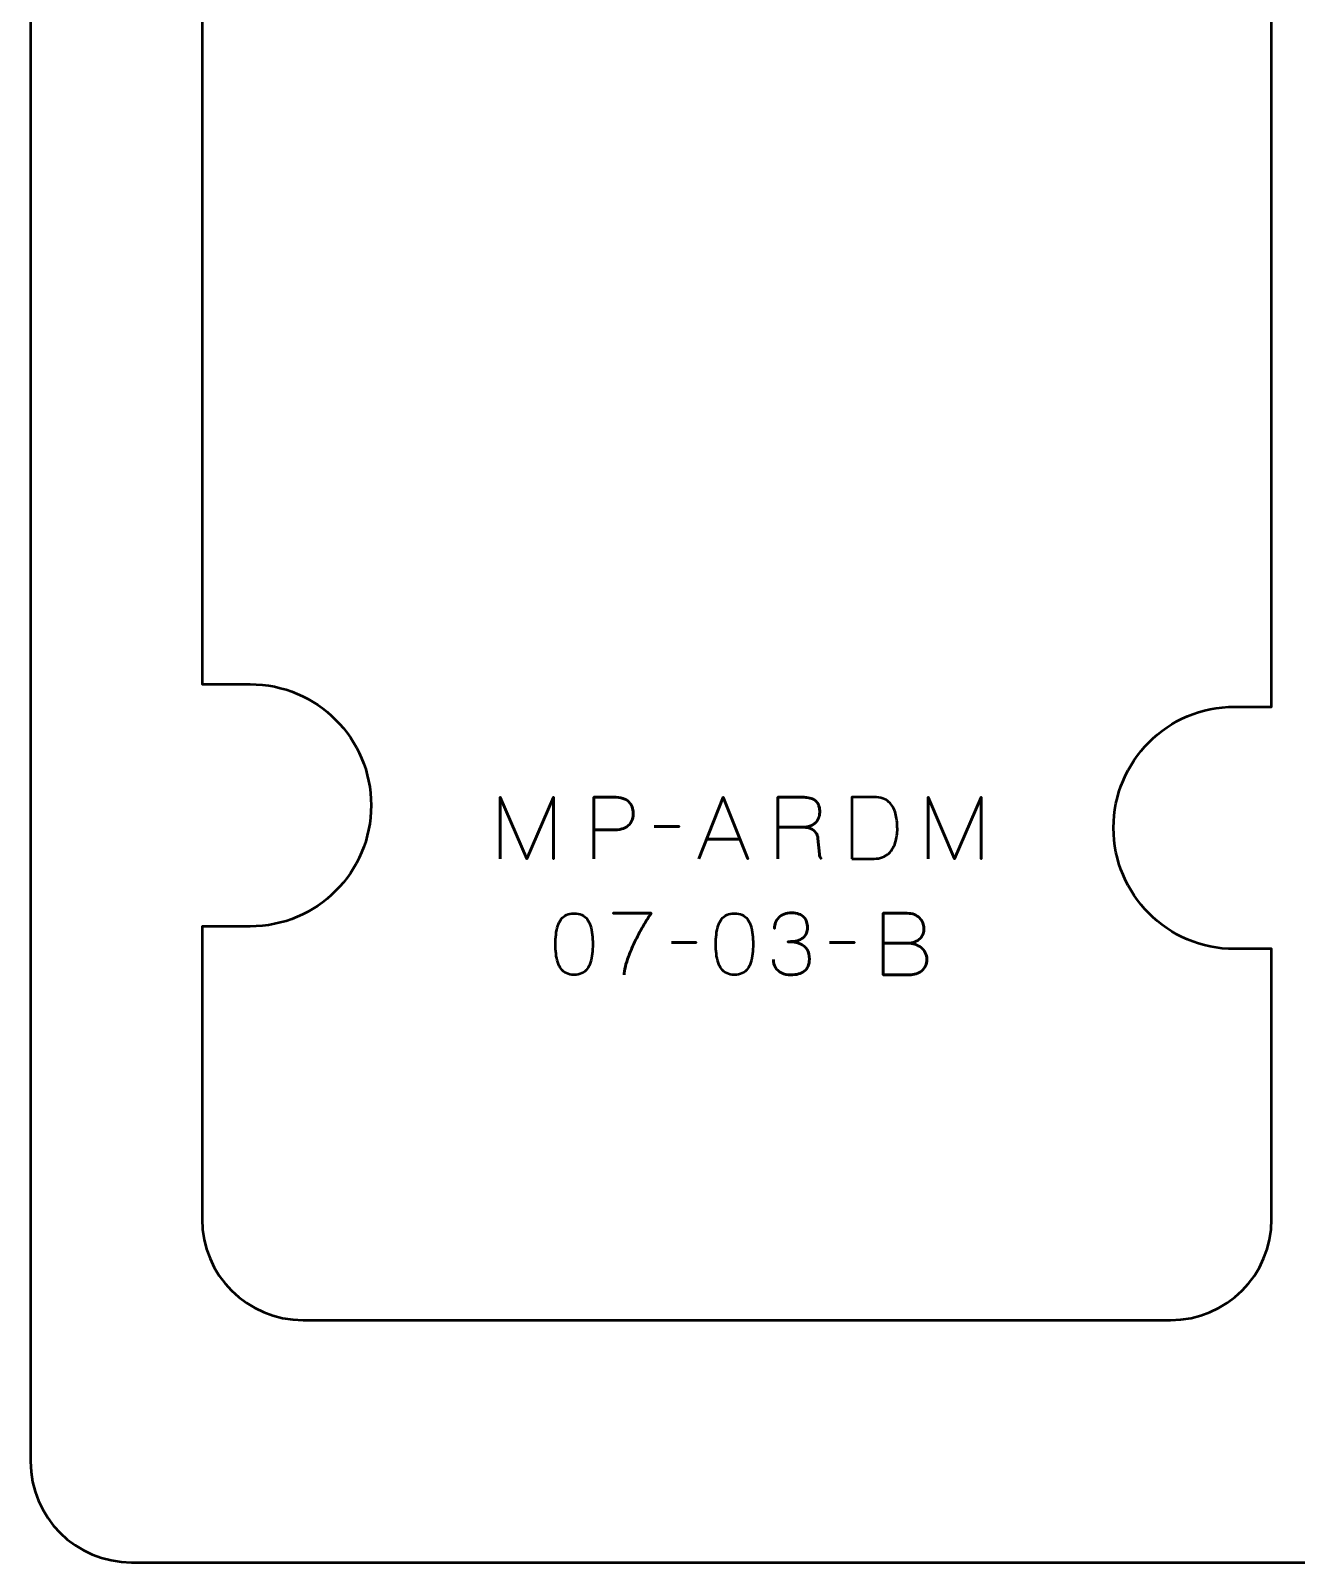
# Model space of a CAD drawing. Header units: centimetres. Extents: x -21 to 0, y -29.7 to 0.
# Drawn here: x -21 to -14.73, y -29.7 to -22.11 of the extents above; entities that cross this region are included whole.
import ezdxf

# ---------------------------------------------------------------- set-up
doc = ezdxf.new("R2010")
doc.units = ezdxf.units.CM
doc.header["$MEASUREMENT"] = 0
doc.layers.add('Layer 1', color=7, linetype='Continuous')

msp = doc.modelspace()

# ---------------------------------------------------------------- linework, layer by layer
at = {"layer": 'Layer 1', "color": 22, "lineweight": 53}
msp.add_open_spline([(-21.00003, -29.19995), (-21.00003, -29.19995), (-21.00003, -0.49992), (-21.00003, -0.49992), (-21.00003, -0.49992), (-21.00003, -0.22295), (-20.77694, 0.00004), (-20.49994, 0.00004), (-20.49994, 0.00004), (-20.49994, 0.00004), (-0.50008, 0.00004), (-0.50008, 0.00004), (-0.50008, 0.00004), (-0.22294, 0.00004), (0.00002, -0.22295), (0.00002, -0.49992), (0.00002, -0.49992), (0.00002, -0.49992), (0.00002, -29.19995), (0.00002, -29.19995), (0.00002, -29.19995), (0.00002, -29.47695), (-0.22294, -29.70004), (-0.50008, -29.70004), (-0.50008, -29.70004), (-0.50008, -29.70004), (-20.49994, -29.70004), (-20.49994, -29.70004), (-20.49994, -29.70004), (-20.77694, -29.70004), (-21.00003, -29.47695), (-21.00003, -29.19995)], degree=3, knots=[0, 0, 0, 0, 0.125, 0.125, 0.125, 0.125, 0.25, 0.25, 0.25, 0.25, 0.375, 0.375, 0.375, 0.375, 0.5, 0.5, 0.5, 0.5, 0.625, 0.625, 0.625, 0.625, 0.75, 0.75, 0.75, 0.75, 0.875, 0.875, 0.875, 0.875, 1, 1, 1, 1], dxfattribs=at)
at = {"layer": 'Layer 1', "color": 114, "lineweight": 53}
msp.add_open_spline([(-20.15002, -27.99995), (-20.15002, -27.99995), (-20.15002, -26.55), (-20.15002, -26.55), (-20.15002, -26.55), (-20.15002, -26.55), (-19.9125, -26.55), (-19.9125, -26.55), (-19.9125, -26.55), (-19.58118, -26.55), (-19.3125, -26.28131), (-19.3125, -25.95), (-19.3125, -25.95), (-19.3125, -25.61869), (-19.58118, -25.35), (-19.9125, -25.35), (-19.9125, -25.35), (-19.9125, -25.35), (-20.15002, -25.35), (-20.15002, -25.35), (-20.15002, -25.35), (-20.15002, -25.35), (-20.15002, -19.05), (-20.15002, -19.05), (-20.15002, -19.05), (-20.15002, -19.05), (-19.9125, -19.05), (-19.9125, -19.05), (-19.9125, -19.05), (-19.58118, -19.05), (-19.3125, -18.78132), (-19.3125, -18.45), (-19.3125, -18.45), (-19.3125, -18.11868), (-19.58118, -17.85), (-19.9125, -17.85), (-19.9125, -17.85), (-19.9125, -17.85), (-20.15002, -17.85), (-20.15002, -17.85), (-20.15002, -17.85), (-20.15002, -17.85), (-20.15002, -15.70005), (-20.15002, -15.70005), (-20.15002, -15.70005), (-20.15002, -15.42305), (-19.92693, -15.19995), (-19.64993, -15.19995), (-19.64993, -15.19995), (-19.64993, -15.19995), (-15.35007, -15.19995), (-15.35007, -15.19995), (-15.35007, -15.19995), (-15.07293, -15.19995), (-14.84997, -15.42305), (-14.84997, -15.70005), (-14.84997, -15.70005), (-14.84997, -15.70005), (-14.84997, -15.84998), (-14.84997, -15.84998), (-14.84997, -15.84998), (-14.84997, -15.84998), (-14.84997, -17.1615), (-14.84997, -17.1615), (-14.84997, -17.1615), (-14.84997, -17.1615), (-15.083, -17.1615), (-15.083, -17.1615), (-15.083, -17.1615), (-15.41432, -17.1615), (-15.683, -17.43018), (-15.683, -17.7615), (-15.683, -17.7615), (-15.683, -18.09282), (-15.41432, -18.3615), (-15.083, -18.3615), (-15.083, -18.3615), (-15.083, -18.3615), (-14.84997, -18.3615), (-14.84997, -18.3615), (-14.84997, -18.3615), (-14.84997, -18.3615), (-14.84997, -20.25), (-14.84997, -20.25), (-14.84997, -20.25), (-14.84997, -20.25), (-15.5875, -20.25), (-15.5875, -20.25), (-15.5875, -20.25), (-15.91882, -20.25), (-16.1875, -20.51868), (-16.1875, -20.85), (-16.1875, -20.85), (-16.1875, -21.18132), (-15.91882, -21.45), (-15.5875, -21.45), (-15.5875, -21.45), (-15.5875, -21.45), (-14.84997, -21.45), (-14.84997, -21.45), (-14.84997, -21.45), (-14.84997, -21.45), (-14.84997, -25.4615), (-14.84997, -25.4615), (-14.84997, -25.4615), (-14.84997, -25.4615), (-15.033, -25.4615), (-15.033, -25.4615), (-15.033, -25.4615), (-15.36432, -25.4615), (-15.633, -25.73019), (-15.633, -26.0615), (-15.633, -26.0615), (-15.633, -26.39281), (-15.36432, -26.6615), (-15.033, -26.6615), (-15.033, -26.6615), (-15.033, -26.6615), (-14.84997, -26.6615), (-14.84997, -26.6615), (-14.84997, -26.6615), (-14.84997, -26.6615), (-14.84997, -27.99995), (-14.84997, -27.99995), (-14.84997, -27.99995), (-14.84997, -28.27695), (-15.07293, -28.50005), (-15.35007, -28.50005), (-15.35007, -28.50005), (-15.35007, -28.50005), (-19.64993, -28.50005), (-19.64993, -28.50005), (-19.64993, -28.50005), (-19.92693, -28.50005), (-20.15002, -28.27695), (-20.15002, -27.99995)], degree=3, knots=[0, 0, 0, 0, 0.0294118, 0.0294118, 0.0294118, 0.0294118, 0.0588235, 0.0588235, 0.0588235, 0.0588235, 0.0882353, 0.0882353, 0.0882353, 0.0882353, 0.1176471, 0.1176471, 0.1176471, 0.1176471, 0.1470588, 0.1470588, 0.1470588, 0.1470588, 0.1764706, 0.1764706, 0.1764706, 0.1764706, 0.2058824, 0.2058824, 0.2058824, 0.2058824, 0.2352941, 0.2352941, 0.2352941, 0.2352941, 0.2647059, 0.2647059, 0.2647059, 0.2647059, 0.2941176, 0.2941176, 0.2941176, 0.2941176, 0.3235294, 0.3235294, 0.3235294, 0.3235294, 0.3529412, 0.3529412, 0.3529412, 0.3529412, 0.3823529, 0.3823529, 0.3823529, 0.3823529, 0.4117647, 0.4117647, 0.4117647, 0.4117647, 0.4411765, 0.4411765, 0.4411765, 0.4411765, 0.4705882, 0.4705882, 0.4705882, 0.4705882, 0.5, 0.5, 0.5, 0.5, 0.5294118, 0.5294118, 0.5294118, 0.5294118, 0.5588235, 0.5588235, 0.5588235, 0.5588235, 0.5882353, 0.5882353, 0.5882353, 0.5882353, 0.6176471, 0.6176471, 0.6176471, 0.6176471, 0.6470588, 0.6470588, 0.6470588, 0.6470588, 0.6764706, 0.6764706, 0.6764706, 0.6764706, 0.7058824, 0.7058824, 0.7058824, 0.7058824, 0.7352941, 0.7352941, 0.7352941, 0.7352941, 0.7647059, 0.7647059, 0.7647059, 0.7647059, 0.7941176, 0.7941176, 0.7941176, 0.7941176, 0.8235294, 0.8235294, 0.8235294, 0.8235294, 0.8529412, 0.8529412, 0.8529412, 0.8529412, 0.8823529, 0.8823529, 0.8823529, 0.8823529, 0.9117647, 0.9117647, 0.9117647, 0.9117647, 0.9411765, 0.9411765, 0.9411765, 0.9411765, 0.9705882, 0.9705882, 0.9705882, 0.9705882, 1, 1, 1, 1], dxfattribs=at)
at = {"layer": 'Layer 1', "color": 30, "lineweight": 53}
for points, knots in [([(-18.67221, -26.21453), (-18.67221, -26.21453), (-18.67221, -25.90931), (-18.67221, -25.90931), (-18.67221, -25.90931), (-18.67221, -25.90931), (-18.54098, -26.21453), (-18.54098, -26.21453), (-18.54098, -26.21453), (-18.54098, -26.21453), (-18.40932, -25.90931), (-18.40932, -25.90931), (-18.40932, -25.90931), (-18.40932, -25.90931), (-18.40932, -26.21453), (-18.40932, -26.21453), (-18.40932, -26.21453), (-18.40932, -26.21453), (-18.40932, -25.90931), (-18.40932, -25.90931), (-18.40932, -25.90931), (-18.40932, -25.90931), (-18.54098, -26.21453), (-18.54098, -26.21453), (-18.54098, -26.21453), (-18.54098, -26.21453), (-18.67221, -25.90931), (-18.67221, -25.90931), (-18.67221, -25.90931), (-18.67221, -25.90931), (-18.67221, -26.21453), (-18.67221, -26.21453)], [0, 0, 0, 0, 0.125, 0.125, 0.125, 0.125, 0.25, 0.25, 0.25, 0.25, 0.375, 0.375, 0.375, 0.375, 0.5, 0.5, 0.5, 0.5, 0.625, 0.625, 0.625, 0.625, 0.75, 0.75, 0.75, 0.75, 0.875, 0.875, 0.875, 0.875, 1, 1, 1, 1]), ([(-18.20951, -26.21453), (-18.20951, -26.21453), (-18.20951, -25.90931), (-18.20951, -25.90931), (-18.20951, -25.90931), (-18.20951, -25.90931), (-18.11214, -25.90931), (-18.11214, -25.90931), (-18.11214, -25.90931), (-18.09267, -25.90938), (-18.07666, -25.91157), (-18.06403, -25.9158), (-18.06403, -25.9158), (-18.05147, -25.91996), (-18.04159, -25.92575), (-18.03446, -25.93309), (-18.03446, -25.93309), (-18.02734, -25.94035), (-18.02226, -25.94868), (-18.01915, -25.95806), (-18.01915, -25.95806), (-18.01612, -25.96745), (-18.01436, -25.97725), (-18.01393, -25.98763), (-18.01393, -25.98763), (-18.01344, -25.998), (-18.01464, -26.00816), (-18.01746, -26.01803), (-18.01746, -26.01803), (-18.02035, -26.02791), (-18.02522, -26.03687), (-18.03221, -26.04492), (-18.03221, -26.04492), (-18.03912, -26.05296), (-18.0485, -26.05938), (-18.06029, -26.06411), (-18.06029, -26.06411), (-18.07207, -26.0689), (-18.08667, -26.0713), (-18.1041, -26.07144), (-18.1041, -26.07144), (-18.1041, -26.07144), (-18.20951, -26.07144), (-18.20951, -26.07144), (-18.20951, -26.07144), (-18.20951, -26.07144), (-18.1041, -26.07144), (-18.1041, -26.07144), (-18.1041, -26.07144), (-18.08703, -26.0713), (-18.07256, -26.0689), (-18.06085, -26.06411), (-18.06085, -26.06411), (-18.04907, -26.05938), (-18.03968, -26.05296), (-18.03263, -26.04492), (-18.03263, -26.04492), (-18.02564, -26.03687), (-18.02063, -26.02791), (-18.01767, -26.01803), (-18.01767, -26.01803), (-18.01471, -26.00816), (-18.01344, -25.998), (-18.01393, -25.98763), (-18.01393, -25.98763), (-18.01436, -25.97725), (-18.01612, -25.96745), (-18.01929, -25.95806), (-18.01929, -25.95806), (-18.0224, -25.94868), (-18.02762, -25.94035), (-18.03475, -25.93309), (-18.03475, -25.93309), (-18.04194, -25.92575), (-18.05182, -25.91996), (-18.06438, -25.9158), (-18.06438, -25.9158), (-18.07701, -25.91157), (-18.09288, -25.90938), (-18.11214, -25.90931), (-18.11214, -25.90931), (-18.11214, -25.90931), (-18.20951, -25.90931), (-18.20951, -25.90931), (-18.20951, -25.90931), (-18.20951, -25.90931), (-18.20951, -26.21453), (-18.20951, -26.21453)], [0, 0, 0, 0, 0.0454545, 0.0454545, 0.0454545, 0.0454545, 0.0909091, 0.0909091, 0.0909091, 0.0909091, 0.1363636, 0.1363636, 0.1363636, 0.1363636, 0.1818182, 0.1818182, 0.1818182, 0.1818182, 0.2272727, 0.2272727, 0.2272727, 0.2272727, 0.2727273, 0.2727273, 0.2727273, 0.2727273, 0.3181818, 0.3181818, 0.3181818, 0.3181818, 0.3636364, 0.3636364, 0.3636364, 0.3636364, 0.4090909, 0.4090909, 0.4090909, 0.4090909, 0.4545455, 0.4545455, 0.4545455, 0.4545455, 0.5, 0.5, 0.5, 0.5, 0.5454545, 0.5454545, 0.5454545, 0.5454545, 0.5909091, 0.5909091, 0.5909091, 0.5909091, 0.6363636, 0.6363636, 0.6363636, 0.6363636, 0.6818182, 0.6818182, 0.6818182, 0.6818182, 0.7272727, 0.7272727, 0.7272727, 0.7272727, 0.7727273, 0.7727273, 0.7727273, 0.7727273, 0.8181818, 0.8181818, 0.8181818, 0.8181818, 0.8636364, 0.8636364, 0.8636364, 0.8636364, 0.9090909, 0.9090909, 0.9090909, 0.9090909, 0.9545455, 0.9545455, 0.9545455, 0.9545455, 1, 1, 1, 1]), ([(-17.68882, -26.21453), (-17.68882, -26.21453), (-17.56775, -25.90931), (-17.56775, -25.90931), (-17.56775, -25.90931), (-17.56775, -25.90931), (-17.44625, -26.21453), (-17.44625, -26.21453), (-17.44625, -26.21453), (-17.44625, -26.21453), (-17.56775, -25.90931), (-17.56775, -25.90931), (-17.56775, -25.90931), (-17.56775, -25.90931), (-17.68882, -26.21453), (-17.68882, -26.21453)], [0, 0, 0, 0, 0.25, 0.25, 0.25, 0.25, 0.5, 0.5, 0.5, 0.5, 0.75, 0.75, 0.75, 0.75, 1, 1, 1, 1]), ([(-17.29724, -26.21453), (-17.29724, -26.21453), (-17.29724, -25.90931), (-17.29724, -25.90931), (-17.29724, -25.90931), (-17.29724, -25.90931), (-17.1859, -25.90931), (-17.1859, -25.90931), (-17.1859, -25.90931), (-17.17038, -25.90931), (-17.15712, -25.91037), (-17.14618, -25.91241), (-17.14618, -25.91241), (-17.13518, -25.91446), (-17.12607, -25.91742), (-17.11888, -25.9213), (-17.11888, -25.9213), (-17.11168, -25.92518), (-17.10604, -25.92991), (-17.10187, -25.93548), (-17.10187, -25.93548), (-17.09764, -25.94099), (-17.09468, -25.94727), (-17.09277, -25.95425), (-17.09277, -25.95425), (-17.09087, -25.96124), (-17.08974, -25.96879), (-17.08939, -25.97704), (-17.08939, -25.97704), (-17.08889, -25.98741), (-17.09002, -25.99743), (-17.0927, -26.0071), (-17.0927, -26.0071), (-17.09545, -26.01683), (-17.10018, -26.02551), (-17.10688, -26.03327), (-17.10688, -26.03327), (-17.11366, -26.04104), (-17.12276, -26.04717), (-17.13433, -26.05176), (-17.13433, -26.05176), (-17.1459, -26.05628), (-17.16022, -26.05867), (-17.17744, -26.05874), (-17.17744, -26.05874), (-17.17744, -26.05874), (-17.29724, -26.05874), (-17.29724, -26.05874), (-17.29724, -26.05874), (-17.29724, -26.05874), (-17.17744, -26.05874), (-17.17744, -26.05874), (-17.17744, -26.05874), (-17.16058, -26.05867), (-17.14639, -26.05628), (-17.13489, -26.05176), (-17.13489, -26.05176), (-17.12339, -26.04717), (-17.11422, -26.04104), (-17.10738, -26.03327), (-17.10738, -26.03327), (-17.10053, -26.02551), (-17.09574, -26.01683), (-17.09291, -26.0071), (-17.09291, -26.0071), (-17.09009, -25.99743), (-17.08889, -25.98741), (-17.08939, -25.97704), (-17.08939, -25.97704), (-17.08981, -25.96674), (-17.09157, -25.95743), (-17.09468, -25.9491), (-17.09468, -25.9491), (-17.09771, -25.94085), (-17.10279, -25.93372), (-17.10985, -25.92779), (-17.10985, -25.92779), (-17.1169, -25.92187), (-17.12664, -25.91728), (-17.13899, -25.91411), (-17.13899, -25.91411), (-17.15133, -25.91093), (-17.167, -25.90931), (-17.1859, -25.90931), (-17.1859, -25.90931), (-17.1859, -25.90931), (-17.29724, -25.90931), (-17.29724, -25.90931), (-17.29724, -25.90931), (-17.29724, -25.90931), (-17.29724, -26.21453), (-17.29724, -26.21453)], [0, 0, 0, 0, 0.0434783, 0.0434783, 0.0434783, 0.0434783, 0.0869565, 0.0869565, 0.0869565, 0.0869565, 0.1304348, 0.1304348, 0.1304348, 0.1304348, 0.173913, 0.173913, 0.173913, 0.173913, 0.2173913, 0.2173913, 0.2173913, 0.2173913, 0.2608696, 0.2608696, 0.2608696, 0.2608696, 0.3043478, 0.3043478, 0.3043478, 0.3043478, 0.3478261, 0.3478261, 0.3478261, 0.3478261, 0.3913043, 0.3913043, 0.3913043, 0.3913043, 0.4347826, 0.4347826, 0.4347826, 0.4347826, 0.4782609, 0.4782609, 0.4782609, 0.4782609, 0.5217391, 0.5217391, 0.5217391, 0.5217391, 0.5652174, 0.5652174, 0.5652174, 0.5652174, 0.6086957, 0.6086957, 0.6086957, 0.6086957, 0.6521739, 0.6521739, 0.6521739, 0.6521739, 0.6956522, 0.6956522, 0.6956522, 0.6956522, 0.7391304, 0.7391304, 0.7391304, 0.7391304, 0.7826087, 0.7826087, 0.7826087, 0.7826087, 0.826087, 0.826087, 0.826087, 0.826087, 0.8695652, 0.8695652, 0.8695652, 0.8695652, 0.9130435, 0.9130435, 0.9130435, 0.9130435, 0.9565217, 0.9565217, 0.9565217, 0.9565217, 1, 1, 1, 1]), ([(-16.93021, -26.21453), (-16.93021, -26.21453), (-16.93021, -25.90931), (-16.93021, -25.90931), (-16.93021, -25.90931), (-16.93021, -25.90931), (-16.82014, -25.90931), (-16.82014, -25.90931), (-16.82014, -25.90931), (-16.80342, -25.90938), (-16.78896, -25.91157), (-16.77675, -25.91587), (-16.77675, -25.91587), (-16.76462, -25.92017), (-16.75432, -25.9261), (-16.74599, -25.93358), (-16.74599, -25.93358), (-16.7376, -25.94113), (-16.73082, -25.94981), (-16.72553, -25.95954), (-16.72553, -25.95954), (-16.72024, -25.96935), (-16.71615, -25.97979), (-16.71325, -25.99087), (-16.71325, -25.99087), (-16.71036, -26.00188), (-16.70832, -26.0131), (-16.70705, -26.02445), (-16.70705, -26.02445), (-16.70578, -26.03581), (-16.70493, -26.04682), (-16.70458, -26.05747), (-16.70458, -26.05747), (-16.70408, -26.06813), (-16.70443, -26.07935), (-16.70556, -26.09113), (-16.70556, -26.09113), (-16.70669, -26.10291), (-16.70881, -26.11469), (-16.71198, -26.12641), (-16.71198, -26.12641), (-16.71509, -26.13812), (-16.71953, -26.14927), (-16.72525, -26.15978), (-16.72525, -26.15978), (-16.73089, -26.17036), (-16.73809, -26.17975), (-16.7467, -26.18793), (-16.7467, -26.18793), (-16.75538, -26.19612), (-16.76575, -26.20261), (-16.77788, -26.20733), (-16.77788, -26.20733), (-16.79002, -26.21206), (-16.80413, -26.21446), (-16.82014, -26.21453), (-16.82014, -26.21453), (-16.82014, -26.21453), (-16.93021, -26.21453), (-16.93021, -26.21453)], [0, 0, 0, 0, 0.0666667, 0.0666667, 0.0666667, 0.0666667, 0.1333333, 0.1333333, 0.1333333, 0.1333333, 0.2, 0.2, 0.2, 0.2, 0.2666667, 0.2666667, 0.2666667, 0.2666667, 0.3333333, 0.3333333, 0.3333333, 0.3333333, 0.4, 0.4, 0.4, 0.4, 0.4666667, 0.4666667, 0.4666667, 0.4666667, 0.5333333, 0.5333333, 0.5333333, 0.5333333, 0.6, 0.6, 0.6, 0.6, 0.6666667, 0.6666667, 0.6666667, 0.6666667, 0.7333333, 0.7333333, 0.7333333, 0.7333333, 0.8, 0.8, 0.8, 0.8, 0.8666667, 0.8666667, 0.8666667, 0.8666667, 0.9333333, 0.9333333, 0.9333333, 0.9333333, 1, 1, 1, 1]), ([(-16.93021, -26.21453), (-16.93021, -26.21453), (-16.93021, -25.90931), (-16.93021, -25.90931), (-16.93021, -25.90931), (-16.93021, -25.90931), (-16.82014, -25.90931), (-16.82014, -25.90931), (-16.82014, -25.90931), (-16.80342, -25.90938), (-16.78896, -25.91157), (-16.77675, -25.91587), (-16.77675, -25.91587), (-16.76462, -25.92017), (-16.75432, -25.9261), (-16.74599, -25.93358), (-16.74599, -25.93358), (-16.7376, -25.94113), (-16.73082, -25.94981), (-16.72553, -25.95954), (-16.72553, -25.95954), (-16.72024, -25.96935), (-16.71615, -25.97979), (-16.71325, -25.99087), (-16.71325, -25.99087), (-16.71036, -26.00188), (-16.70832, -26.0131), (-16.70705, -26.02445), (-16.70705, -26.02445), (-16.70578, -26.03581), (-16.70493, -26.04682), (-16.70458, -26.05747), (-16.70458, -26.05747), (-16.70408, -26.06813), (-16.70443, -26.07935), (-16.70556, -26.09113), (-16.70556, -26.09113), (-16.70669, -26.10291), (-16.70881, -26.11469), (-16.71198, -26.12641), (-16.71198, -26.12641), (-16.71509, -26.13812), (-16.71953, -26.14927), (-16.72525, -26.15978), (-16.72525, -26.15978), (-16.73089, -26.17036), (-16.73809, -26.17975), (-16.7467, -26.18793), (-16.7467, -26.18793), (-16.75538, -26.19612), (-16.76575, -26.20261), (-16.77788, -26.20733), (-16.77788, -26.20733), (-16.79002, -26.21206), (-16.80413, -26.21446), (-16.82014, -26.21453), (-16.82014, -26.21453), (-16.82014, -26.21453), (-16.93021, -26.21453), (-16.93021, -26.21453)], [0, 0, 0, 0, 0.0666667, 0.0666667, 0.0666667, 0.0666667, 0.1333333, 0.1333333, 0.1333333, 0.1333333, 0.2, 0.2, 0.2, 0.2, 0.2666667, 0.2666667, 0.2666667, 0.2666667, 0.3333333, 0.3333333, 0.3333333, 0.3333333, 0.4, 0.4, 0.4, 0.4, 0.4666667, 0.4666667, 0.4666667, 0.4666667, 0.5333333, 0.5333333, 0.5333333, 0.5333333, 0.6, 0.6, 0.6, 0.6, 0.6666667, 0.6666667, 0.6666667, 0.6666667, 0.7333333, 0.7333333, 0.7333333, 0.7333333, 0.8, 0.8, 0.8, 0.8, 0.8666667, 0.8666667, 0.8666667, 0.8666667, 0.9333333, 0.9333333, 0.9333333, 0.9333333, 1, 1, 1, 1]), ([(-16.55175, -26.21453), (-16.55175, -26.21453), (-16.55175, -25.90931), (-16.55175, -25.90931), (-16.55175, -25.90931), (-16.55175, -25.90931), (-16.42052, -26.21453), (-16.42052, -26.21453), (-16.42052, -26.21453), (-16.42052, -26.21453), (-16.28886, -25.90931), (-16.28886, -25.90931), (-16.28886, -25.90931), (-16.28886, -25.90931), (-16.28886, -26.21453), (-16.28886, -26.21453), (-16.28886, -26.21453), (-16.28886, -26.21453), (-16.28886, -25.90931), (-16.28886, -25.90931), (-16.28886, -25.90931), (-16.28886, -25.90931), (-16.42052, -26.21453), (-16.42052, -26.21453), (-16.42052, -26.21453), (-16.42052, -26.21453), (-16.55175, -25.90931), (-16.55175, -25.90931), (-16.55175, -25.90931), (-16.55175, -25.90931), (-16.55175, -26.21453), (-16.55175, -26.21453)], [0, 0, 0, 0, 0.125, 0.125, 0.125, 0.125, 0.25, 0.25, 0.25, 0.25, 0.375, 0.375, 0.375, 0.375, 0.5, 0.5, 0.5, 0.5, 0.625, 0.625, 0.625, 0.625, 0.75, 0.75, 0.75, 0.75, 0.875, 0.875, 0.875, 0.875, 1, 1, 1, 1]), ([(-17.90895, -26.05493), (-17.90895, -26.05493), (-17.78576, -26.05493), (-17.78576, -26.05493), (-17.78576, -26.05493), (-17.78576, -26.05493), (-17.90895, -26.05493), (-17.90895, -26.05493)], [0, 0, 0, 0, 0.5, 0.5, 0.5, 0.5, 1, 1, 1, 1]), ([(-17.08007, -26.21453), (-17.08289, -26.21248), (-17.08501, -26.21001), (-17.08656, -26.20712), (-17.08656, -26.20712), (-17.08812, -26.20423), (-17.08917, -26.20134), (-17.08981, -26.19851), (-17.08981, -26.19851), (-17.09037, -26.19576), (-17.09066, -26.19343), (-17.09066, -26.19167), (-17.09066, -26.19167), (-17.09066, -26.19167), (-17.09828, -26.11462), (-17.09828, -26.11462), (-17.09828, -26.11462), (-17.09912, -26.10355), (-17.10237, -26.09381), (-17.10794, -26.08548), (-17.10794, -26.08548), (-17.11359, -26.07709), (-17.12163, -26.0706), (-17.13221, -26.06587), (-17.13221, -26.06587), (-17.14273, -26.06121), (-17.15585, -26.05882), (-17.17151, -26.05874), (-17.17151, -26.05874), (-17.15585, -26.05882), (-17.14273, -26.06121), (-17.13221, -26.06587), (-17.13221, -26.06587), (-17.12163, -26.0706), (-17.11359, -26.07709), (-17.10794, -26.08548), (-17.10794, -26.08548), (-17.10237, -26.09381), (-17.09912, -26.10355), (-17.09828, -26.11462), (-17.09828, -26.11462), (-17.09828, -26.11462), (-17.09066, -26.19167), (-17.09066, -26.19167), (-17.09066, -26.19167), (-17.09066, -26.19343), (-17.09037, -26.19576), (-17.08981, -26.19851), (-17.08981, -26.19851), (-17.08917, -26.20134), (-17.08812, -26.20423), (-17.08656, -26.20712), (-17.08656, -26.20712), (-17.08501, -26.21001), (-17.08289, -26.21248), (-17.08007, -26.21453)], [0, 0, 0, 0, 0.0714286, 0.0714286, 0.0714286, 0.0714286, 0.1428571, 0.1428571, 0.1428571, 0.1428571, 0.2142857, 0.2142857, 0.2142857, 0.2142857, 0.2857143, 0.2857143, 0.2857143, 0.2857143, 0.3571429, 0.3571429, 0.3571429, 0.3571429, 0.4285714, 0.4285714, 0.4285714, 0.4285714, 0.5, 0.5, 0.5, 0.5, 0.5714286, 0.5714286, 0.5714286, 0.5714286, 0.6428571, 0.6428571, 0.6428571, 0.6428571, 0.7142857, 0.7142857, 0.7142857, 0.7142857, 0.7857143, 0.7857143, 0.7857143, 0.7857143, 0.8571429, 0.8571429, 0.8571429, 0.8571429, 0.9285714, 0.9285714, 0.9285714, 0.9285714, 1, 1, 1, 1]), ([(-17.65072, -26.11843), (-17.65072, -26.11843), (-17.48478, -26.11843), (-17.48478, -26.11843), (-17.48478, -26.11843), (-17.48478, -26.11843), (-17.65072, -26.11843), (-17.65072, -26.11843)], [0, 0, 0, 0, 0.5, 0.5, 0.5, 0.5, 1, 1, 1, 1]), ([(-18.30624, -26.78984), (-18.29143, -26.78977), (-18.27866, -26.78716), (-18.268, -26.78208), (-18.268, -26.78208), (-18.25742, -26.777), (-18.2486, -26.76973), (-18.24155, -26.76049), (-18.24155, -26.76049), (-18.23456, -26.75118), (-18.22906, -26.74017), (-18.22497, -26.72747), (-18.22497, -26.72747), (-18.22094, -26.71477), (-18.21805, -26.70087), (-18.21643, -26.68563), (-18.21643, -26.68563), (-18.21473, -26.67039), (-18.21389, -26.65437), (-18.21396, -26.63744), (-18.21396, -26.63744), (-18.21389, -26.62058), (-18.21473, -26.60456), (-18.21643, -26.58939), (-18.21643, -26.58939), (-18.21805, -26.57422), (-18.22094, -26.56025), (-18.22497, -26.54755), (-18.22497, -26.54755), (-18.22906, -26.53492), (-18.23456, -26.52392), (-18.24155, -26.51453), (-18.24155, -26.51453), (-18.2486, -26.50522), (-18.25742, -26.49795), (-18.268, -26.49287), (-18.268, -26.49287), (-18.27866, -26.48772), (-18.29143, -26.48511), (-18.30624, -26.48504), (-18.30624, -26.48504), (-18.32106, -26.48511), (-18.33383, -26.48772), (-18.34449, -26.49287), (-18.34449, -26.49287), (-18.35507, -26.49795), (-18.36389, -26.50522), (-18.37094, -26.51453), (-18.37094, -26.51453), (-18.37793, -26.52392), (-18.38343, -26.53492), (-18.38752, -26.54755), (-18.38752, -26.54755), (-18.39155, -26.56025), (-18.39444, -26.57422), (-18.39606, -26.58939), (-18.39606, -26.58939), (-18.39775, -26.60456), (-18.3986, -26.62058), (-18.39853, -26.63744), (-18.39853, -26.63744), (-18.3986, -26.65437), (-18.39775, -26.67039), (-18.39606, -26.68563), (-18.39606, -26.68563), (-18.39444, -26.70087), (-18.39155, -26.71477), (-18.38752, -26.72747), (-18.38752, -26.72747), (-18.38343, -26.74017), (-18.37793, -26.75118), (-18.37094, -26.76049), (-18.37094, -26.76049), (-18.36389, -26.76973), (-18.35507, -26.777), (-18.34449, -26.78208), (-18.34449, -26.78208), (-18.33383, -26.78716), (-18.32106, -26.78977), (-18.30624, -26.78984)], [0, 0, 0, 0, 0.05, 0.05, 0.05, 0.05, 0.1, 0.1, 0.1, 0.1, 0.15, 0.15, 0.15, 0.15, 0.2, 0.2, 0.2, 0.2, 0.25, 0.25, 0.25, 0.25, 0.3, 0.3, 0.3, 0.3, 0.35, 0.35, 0.35, 0.35, 0.4, 0.4, 0.4, 0.4, 0.45, 0.45, 0.45, 0.45, 0.5, 0.5, 0.5, 0.5, 0.55, 0.55, 0.55, 0.55, 0.6, 0.6, 0.6, 0.6, 0.65, 0.65, 0.65, 0.65, 0.7, 0.7, 0.7, 0.7, 0.75, 0.75, 0.75, 0.75, 0.8, 0.8, 0.8, 0.8, 0.85, 0.85, 0.85, 0.85, 0.9, 0.9, 0.9, 0.9, 0.95, 0.95, 0.95, 0.95, 1, 1, 1, 1]), ([(-18.30624, -26.78984), (-18.29143, -26.78977), (-18.27866, -26.78716), (-18.268, -26.78208), (-18.268, -26.78208), (-18.25742, -26.777), (-18.2486, -26.76973), (-18.24155, -26.76049), (-18.24155, -26.76049), (-18.23456, -26.75118), (-18.22906, -26.74017), (-18.22497, -26.72747), (-18.22497, -26.72747), (-18.22094, -26.71477), (-18.21805, -26.70087), (-18.21643, -26.68563), (-18.21643, -26.68563), (-18.21473, -26.67039), (-18.21389, -26.65437), (-18.21396, -26.63744), (-18.21396, -26.63744), (-18.21389, -26.62058), (-18.21473, -26.60456), (-18.21643, -26.58939), (-18.21643, -26.58939), (-18.21805, -26.57422), (-18.22094, -26.56025), (-18.22497, -26.54755), (-18.22497, -26.54755), (-18.22906, -26.53492), (-18.23456, -26.52392), (-18.24155, -26.51453), (-18.24155, -26.51453), (-18.2486, -26.50522), (-18.25742, -26.49795), (-18.268, -26.49287), (-18.268, -26.49287), (-18.27866, -26.48772), (-18.29143, -26.48511), (-18.30624, -26.48504), (-18.30624, -26.48504), (-18.32106, -26.48511), (-18.33383, -26.48772), (-18.34449, -26.49287), (-18.34449, -26.49287), (-18.35507, -26.49795), (-18.36389, -26.50522), (-18.37094, -26.51453), (-18.37094, -26.51453), (-18.37793, -26.52392), (-18.38343, -26.53492), (-18.38752, -26.54755), (-18.38752, -26.54755), (-18.39155, -26.56025), (-18.39444, -26.57422), (-18.39606, -26.58939), (-18.39606, -26.58939), (-18.39775, -26.60456), (-18.3986, -26.62058), (-18.39853, -26.63744), (-18.39853, -26.63744), (-18.3986, -26.65437), (-18.39775, -26.67039), (-18.39606, -26.68563), (-18.39606, -26.68563), (-18.39444, -26.70087), (-18.39155, -26.71477), (-18.38752, -26.72747), (-18.38752, -26.72747), (-18.38343, -26.74017), (-18.37793, -26.75118), (-18.37094, -26.76049), (-18.37094, -26.76049), (-18.36389, -26.76973), (-18.35507, -26.777), (-18.34449, -26.78208), (-18.34449, -26.78208), (-18.33383, -26.78716), (-18.32106, -26.78977), (-18.30624, -26.78984)], [0, 0, 0, 0, 0.05, 0.05, 0.05, 0.05, 0.1, 0.1, 0.1, 0.1, 0.15, 0.15, 0.15, 0.15, 0.2, 0.2, 0.2, 0.2, 0.25, 0.25, 0.25, 0.25, 0.3, 0.3, 0.3, 0.3, 0.35, 0.35, 0.35, 0.35, 0.4, 0.4, 0.4, 0.4, 0.45, 0.45, 0.45, 0.45, 0.5, 0.5, 0.5, 0.5, 0.55, 0.55, 0.55, 0.55, 0.6, 0.6, 0.6, 0.6, 0.65, 0.65, 0.65, 0.65, 0.7, 0.7, 0.7, 0.7, 0.75, 0.75, 0.75, 0.75, 0.8, 0.8, 0.8, 0.8, 0.85, 0.85, 0.85, 0.85, 0.9, 0.9, 0.9, 0.9, 0.95, 0.95, 0.95, 0.95, 1, 1, 1, 1]), ([(-18.0586, -26.78984), (-18.05839, -26.77806), (-18.05634, -26.76444), (-18.05246, -26.74892), (-18.05246, -26.74892), (-18.04858, -26.73333), (-18.04329, -26.71653), (-18.03658, -26.69854), (-18.03658, -26.69854), (-18.02988, -26.68055), (-18.02212, -26.66206), (-18.01337, -26.64294), (-18.01337, -26.64294), (-18.00469, -26.62382), (-17.99531, -26.60492), (-17.98536, -26.58608), (-17.98536, -26.58608), (-17.97541, -26.56724), (-17.96525, -26.54918), (-17.95488, -26.53189), (-17.95488, -26.53189), (-17.94451, -26.51468), (-17.93435, -26.49894), (-17.9244, -26.48462), (-17.9244, -26.48462), (-17.9244, -26.48462), (-18.11363, -26.48462), (-18.11363, -26.48462), (-18.11363, -26.48462), (-18.11363, -26.48462), (-17.9244, -26.48462), (-17.9244, -26.48462), (-17.9244, -26.48462), (-17.93435, -26.49894), (-17.94451, -26.51468), (-17.95488, -26.53189), (-17.95488, -26.53189), (-17.96525, -26.54918), (-17.97541, -26.56724), (-17.98536, -26.58608), (-17.98536, -26.58608), (-17.99531, -26.60492), (-18.00469, -26.62382), (-18.01337, -26.64294), (-18.01337, -26.64294), (-18.02212, -26.66206), (-18.02988, -26.68055), (-18.03658, -26.69854), (-18.03658, -26.69854), (-18.04329, -26.71653), (-18.04858, -26.73333), (-18.05246, -26.74892), (-18.05246, -26.74892), (-18.05634, -26.76444), (-18.05839, -26.77806), (-18.0586, -26.78984)], [0, 0, 0, 0, 0.0714286, 0.0714286, 0.0714286, 0.0714286, 0.1428571, 0.1428571, 0.1428571, 0.1428571, 0.2142857, 0.2142857, 0.2142857, 0.2142857, 0.2857143, 0.2857143, 0.2857143, 0.2857143, 0.3571429, 0.3571429, 0.3571429, 0.3571429, 0.4285714, 0.4285714, 0.4285714, 0.4285714, 0.5, 0.5, 0.5, 0.5, 0.5714286, 0.5714286, 0.5714286, 0.5714286, 0.6428571, 0.6428571, 0.6428571, 0.6428571, 0.7142857, 0.7142857, 0.7142857, 0.7142857, 0.7857143, 0.7857143, 0.7857143, 0.7857143, 0.8571429, 0.8571429, 0.8571429, 0.8571429, 0.9285714, 0.9285714, 0.9285714, 0.9285714, 1, 1, 1, 1]), ([(-17.51165, -26.78984), (-17.49684, -26.78977), (-17.48407, -26.78716), (-17.47341, -26.78208), (-17.47341, -26.78208), (-17.46283, -26.777), (-17.45401, -26.76973), (-17.44696, -26.76049), (-17.44696, -26.76049), (-17.43997, -26.75118), (-17.43447, -26.74017), (-17.43038, -26.72747), (-17.43038, -26.72747), (-17.42635, -26.71477), (-17.42346, -26.70087), (-17.42184, -26.68563), (-17.42184, -26.68563), (-17.42014, -26.67039), (-17.4193, -26.65437), (-17.41937, -26.63744), (-17.41937, -26.63744), (-17.4193, -26.62058), (-17.42014, -26.60456), (-17.42184, -26.58939), (-17.42184, -26.58939), (-17.42346, -26.57422), (-17.42635, -26.56025), (-17.43038, -26.54755), (-17.43038, -26.54755), (-17.43447, -26.53492), (-17.43997, -26.52392), (-17.44696, -26.51453), (-17.44696, -26.51453), (-17.45401, -26.50522), (-17.46283, -26.49795), (-17.47341, -26.49287), (-17.47341, -26.49287), (-17.48407, -26.48772), (-17.49684, -26.48511), (-17.51165, -26.48504), (-17.51165, -26.48504), (-17.52647, -26.48511), (-17.53924, -26.48772), (-17.5499, -26.49287), (-17.5499, -26.49287), (-17.56048, -26.49795), (-17.5693, -26.50522), (-17.57635, -26.51453), (-17.57635, -26.51453), (-17.58334, -26.52392), (-17.58884, -26.53492), (-17.59293, -26.54755), (-17.59293, -26.54755), (-17.59696, -26.56025), (-17.59985, -26.57422), (-17.60147, -26.58939), (-17.60147, -26.58939), (-17.60316, -26.60456), (-17.60401, -26.62058), (-17.60394, -26.63744), (-17.60394, -26.63744), (-17.60401, -26.65437), (-17.60316, -26.67039), (-17.60147, -26.68563), (-17.60147, -26.68563), (-17.59985, -26.70087), (-17.59696, -26.71477), (-17.59293, -26.72747), (-17.59293, -26.72747), (-17.58884, -26.74017), (-17.58334, -26.75118), (-17.57635, -26.76049), (-17.57635, -26.76049), (-17.5693, -26.76973), (-17.56048, -26.777), (-17.5499, -26.78208), (-17.5499, -26.78208), (-17.53924, -26.78716), (-17.52647, -26.78977), (-17.51165, -26.78984)], [0, 0, 0, 0, 0.05, 0.05, 0.05, 0.05, 0.1, 0.1, 0.1, 0.1, 0.15, 0.15, 0.15, 0.15, 0.2, 0.2, 0.2, 0.2, 0.25, 0.25, 0.25, 0.25, 0.3, 0.3, 0.3, 0.3, 0.35, 0.35, 0.35, 0.35, 0.4, 0.4, 0.4, 0.4, 0.45, 0.45, 0.45, 0.45, 0.5, 0.5, 0.5, 0.5, 0.55, 0.55, 0.55, 0.55, 0.6, 0.6, 0.6, 0.6, 0.65, 0.65, 0.65, 0.65, 0.7, 0.7, 0.7, 0.7, 0.75, 0.75, 0.75, 0.75, 0.8, 0.8, 0.8, 0.8, 0.85, 0.85, 0.85, 0.85, 0.9, 0.9, 0.9, 0.9, 0.95, 0.95, 0.95, 0.95, 1, 1, 1, 1]), ([(-17.51165, -26.78984), (-17.49684, -26.78977), (-17.48407, -26.78716), (-17.47341, -26.78208), (-17.47341, -26.78208), (-17.46283, -26.777), (-17.45401, -26.76973), (-17.44696, -26.76049), (-17.44696, -26.76049), (-17.43997, -26.75118), (-17.43447, -26.74017), (-17.43038, -26.72747), (-17.43038, -26.72747), (-17.42635, -26.71477), (-17.42346, -26.70087), (-17.42184, -26.68563), (-17.42184, -26.68563), (-17.42014, -26.67039), (-17.4193, -26.65437), (-17.41937, -26.63744), (-17.41937, -26.63744), (-17.4193, -26.62058), (-17.42014, -26.60456), (-17.42184, -26.58939), (-17.42184, -26.58939), (-17.42346, -26.57422), (-17.42635, -26.56025), (-17.43038, -26.54755), (-17.43038, -26.54755), (-17.43447, -26.53492), (-17.43997, -26.52392), (-17.44696, -26.51453), (-17.44696, -26.51453), (-17.45401, -26.50522), (-17.46283, -26.49795), (-17.47341, -26.49287), (-17.47341, -26.49287), (-17.48407, -26.48772), (-17.49684, -26.48511), (-17.51165, -26.48504), (-17.51165, -26.48504), (-17.52647, -26.48511), (-17.53924, -26.48772), (-17.5499, -26.49287), (-17.5499, -26.49287), (-17.56048, -26.49795), (-17.5693, -26.50522), (-17.57635, -26.51453), (-17.57635, -26.51453), (-17.58334, -26.52392), (-17.58884, -26.53492), (-17.59293, -26.54755), (-17.59293, -26.54755), (-17.59696, -26.56025), (-17.59985, -26.57422), (-17.60147, -26.58939), (-17.60147, -26.58939), (-17.60316, -26.60456), (-17.60401, -26.62058), (-17.60394, -26.63744), (-17.60394, -26.63744), (-17.60401, -26.65437), (-17.60316, -26.67039), (-17.60147, -26.68563), (-17.60147, -26.68563), (-17.59985, -26.70087), (-17.59696, -26.71477), (-17.59293, -26.72747), (-17.59293, -26.72747), (-17.58884, -26.74017), (-17.58334, -26.75118), (-17.57635, -26.76049), (-17.57635, -26.76049), (-17.5693, -26.76973), (-17.56048, -26.777), (-17.5499, -26.78208), (-17.5499, -26.78208), (-17.53924, -26.78716), (-17.52647, -26.78977), (-17.51165, -26.78984)], [0, 0, 0, 0, 0.05, 0.05, 0.05, 0.05, 0.1, 0.1, 0.1, 0.1, 0.15, 0.15, 0.15, 0.15, 0.2, 0.2, 0.2, 0.2, 0.25, 0.25, 0.25, 0.25, 0.3, 0.3, 0.3, 0.3, 0.35, 0.35, 0.35, 0.35, 0.4, 0.4, 0.4, 0.4, 0.45, 0.45, 0.45, 0.45, 0.5, 0.5, 0.5, 0.5, 0.55, 0.55, 0.55, 0.55, 0.6, 0.6, 0.6, 0.6, 0.65, 0.65, 0.65, 0.65, 0.7, 0.7, 0.7, 0.7, 0.75, 0.75, 0.75, 0.75, 0.8, 0.8, 0.8, 0.8, 0.85, 0.85, 0.85, 0.85, 0.9, 0.9, 0.9, 0.9, 0.95, 0.95, 0.95, 0.95, 1, 1, 1, 1]), ([(-17.31904, -26.71322), (-17.31897, -26.72846), (-17.31544, -26.74172), (-17.30846, -26.75322), (-17.30846, -26.75322), (-17.30147, -26.76465), (-17.29152, -26.77361), (-17.27854, -26.78003), (-17.27854, -26.78003), (-17.26556, -26.78645), (-17.24997, -26.7897), (-17.23183, -26.78984), (-17.23183, -26.78984), (-17.21822, -26.78984), (-17.20587, -26.78843), (-17.19465, -26.78547), (-17.19465, -26.78547), (-17.1835, -26.7825), (-17.17391, -26.77792), (-17.16579, -26.77164), (-17.16579, -26.77164), (-17.15768, -26.76536), (-17.15147, -26.75724), (-17.14703, -26.74737), (-17.14703, -26.74737), (-17.14265, -26.73742), (-17.14047, -26.72549), (-17.1404, -26.71152), (-17.1404, -26.71152), (-17.14032, -26.6929), (-17.14413, -26.67716), (-17.15168, -26.66439), (-17.15168, -26.66439), (-17.15923, -26.65162), (-17.17095, -26.64203), (-17.18668, -26.63547), (-17.18668, -26.63547), (-17.20241, -26.6289), (-17.22259, -26.62559), (-17.24707, -26.62559), (-17.24707, -26.62559), (-17.2288, -26.62566), (-17.21349, -26.62397), (-17.201, -26.62051), (-17.201, -26.62051), (-17.18858, -26.61705), (-17.17864, -26.61218), (-17.17116, -26.60583), (-17.17116, -26.60583), (-17.16368, -26.59955), (-17.15825, -26.59207), (-17.155, -26.58347), (-17.155, -26.58347), (-17.15168, -26.57493), (-17.15006, -26.56555), (-17.15013, -26.55532), (-17.15013, -26.55532), (-17.15006, -26.54508), (-17.15147, -26.53563), (-17.15429, -26.52688), (-17.15429, -26.52688), (-17.15705, -26.51813), (-17.16156, -26.51044), (-17.1677, -26.50388), (-17.1677, -26.50388), (-17.17384, -26.49732), (-17.18195, -26.49217), (-17.1919, -26.4885), (-17.1919, -26.4885), (-17.20192, -26.48483), (-17.21413, -26.483), (-17.22845, -26.48293), (-17.22845, -26.48293), (-17.2427, -26.483), (-17.25519, -26.48511), (-17.26577, -26.48921), (-17.26577, -26.48921), (-17.27643, -26.4933), (-17.28517, -26.49887), (-17.29223, -26.506), (-17.29223, -26.506), (-17.29921, -26.51312), (-17.30444, -26.52124), (-17.30789, -26.53041), (-17.30789, -26.53041), (-17.31142, -26.53958), (-17.31311, -26.54932), (-17.31311, -26.55955), (-17.31311, -26.55955), (-17.31311, -26.54932), (-17.31142, -26.53958), (-17.30789, -26.53041), (-17.30789, -26.53041), (-17.30444, -26.52124), (-17.29921, -26.51312), (-17.29223, -26.506), (-17.29223, -26.506), (-17.28517, -26.49887), (-17.27643, -26.4933), (-17.26577, -26.48921), (-17.26577, -26.48921), (-17.25519, -26.48511), (-17.2427, -26.483), (-17.22845, -26.48293), (-17.22845, -26.48293), (-17.21413, -26.483), (-17.20192, -26.48483), (-17.1919, -26.4885), (-17.1919, -26.4885), (-17.18195, -26.49217), (-17.17384, -26.49732), (-17.1677, -26.50388), (-17.1677, -26.50388), (-17.16156, -26.51044), (-17.15705, -26.51813), (-17.15429, -26.52688), (-17.15429, -26.52688), (-17.15147, -26.53563), (-17.15006, -26.54508), (-17.15013, -26.55532), (-17.15013, -26.55532), (-17.15006, -26.56555), (-17.15168, -26.57493), (-17.155, -26.58347), (-17.155, -26.58347), (-17.15825, -26.59207), (-17.16368, -26.59955), (-17.17116, -26.60583), (-17.17116, -26.60583), (-17.17864, -26.61218), (-17.18858, -26.61705), (-17.201, -26.62051), (-17.201, -26.62051), (-17.21349, -26.62397), (-17.2288, -26.62566), (-17.24707, -26.62559), (-17.24707, -26.62559), (-17.22259, -26.62559), (-17.20241, -26.6289), (-17.18668, -26.63547), (-17.18668, -26.63547), (-17.17095, -26.64203), (-17.15923, -26.65162), (-17.15168, -26.66439), (-17.15168, -26.66439), (-17.14413, -26.67716), (-17.14032, -26.6929), (-17.1404, -26.71152), (-17.1404, -26.71152), (-17.14047, -26.72549), (-17.14265, -26.73742), (-17.14703, -26.74737), (-17.14703, -26.74737), (-17.15147, -26.75724), (-17.15768, -26.76536), (-17.16579, -26.77164), (-17.16579, -26.77164), (-17.17391, -26.77792), (-17.1835, -26.7825), (-17.19465, -26.78547), (-17.19465, -26.78547), (-17.20587, -26.78843), (-17.21822, -26.78984), (-17.23183, -26.78984), (-17.23183, -26.78984), (-17.24997, -26.7897), (-17.26556, -26.78645), (-17.27854, -26.78003), (-17.27854, -26.78003), (-17.29152, -26.77361), (-17.30147, -26.76465), (-17.30846, -26.75322), (-17.30846, -26.75322), (-17.31544, -26.74172), (-17.31897, -26.72846), (-17.31904, -26.71322)], [0, 0, 0, 0, 0.0227273, 0.0227273, 0.0227273, 0.0227273, 0.0454545, 0.0454545, 0.0454545, 0.0454545, 0.0681818, 0.0681818, 0.0681818, 0.0681818, 0.0909091, 0.0909091, 0.0909091, 0.0909091, 0.1136364, 0.1136364, 0.1136364, 0.1136364, 0.1363636, 0.1363636, 0.1363636, 0.1363636, 0.1590909, 0.1590909, 0.1590909, 0.1590909, 0.1818182, 0.1818182, 0.1818182, 0.1818182, 0.2045455, 0.2045455, 0.2045455, 0.2045455, 0.2272727, 0.2272727, 0.2272727, 0.2272727, 0.25, 0.25, 0.25, 0.25, 0.2727273, 0.2727273, 0.2727273, 0.2727273, 0.2954545, 0.2954545, 0.2954545, 0.2954545, 0.3181818, 0.3181818, 0.3181818, 0.3181818, 0.3409091, 0.3409091, 0.3409091, 0.3409091, 0.3636364, 0.3636364, 0.3636364, 0.3636364, 0.3863636, 0.3863636, 0.3863636, 0.3863636, 0.4090909, 0.4090909, 0.4090909, 0.4090909, 0.4318182, 0.4318182, 0.4318182, 0.4318182, 0.4545455, 0.4545455, 0.4545455, 0.4545455, 0.4772727, 0.4772727, 0.4772727, 0.4772727, 0.5, 0.5, 0.5, 0.5, 0.5227273, 0.5227273, 0.5227273, 0.5227273, 0.5454545, 0.5454545, 0.5454545, 0.5454545, 0.5681818, 0.5681818, 0.5681818, 0.5681818, 0.5909091, 0.5909091, 0.5909091, 0.5909091, 0.6136364, 0.6136364, 0.6136364, 0.6136364, 0.6363636, 0.6363636, 0.6363636, 0.6363636, 0.6590909, 0.6590909, 0.6590909, 0.6590909, 0.6818182, 0.6818182, 0.6818182, 0.6818182, 0.7045455, 0.7045455, 0.7045455, 0.7045455, 0.7272727, 0.7272727, 0.7272727, 0.7272727, 0.75, 0.75, 0.75, 0.75, 0.7727273, 0.7727273, 0.7727273, 0.7727273, 0.7954545, 0.7954545, 0.7954545, 0.7954545, 0.8181818, 0.8181818, 0.8181818, 0.8181818, 0.8409091, 0.8409091, 0.8409091, 0.8409091, 0.8636364, 0.8636364, 0.8636364, 0.8636364, 0.8863636, 0.8863636, 0.8863636, 0.8863636, 0.9090909, 0.9090909, 0.9090909, 0.9090909, 0.9318182, 0.9318182, 0.9318182, 0.9318182, 0.9545455, 0.9545455, 0.9545455, 0.9545455, 0.9772727, 0.9772727, 0.9772727, 0.9772727, 1, 1, 1, 1]), ([(-16.77464, -26.63278), (-16.77464, -26.63278), (-16.65738, -26.63278), (-16.65738, -26.63278), (-16.65738, -26.63278), (-16.64214, -26.63271), (-16.62916, -26.6306), (-16.61822, -26.62643), (-16.61822, -26.62643), (-16.60735, -26.62234), (-16.59854, -26.61677), (-16.59169, -26.60978), (-16.59169, -26.60978), (-16.58485, -26.6028), (-16.57991, -26.5949), (-16.5768, -26.58615), (-16.5768, -26.58615), (-16.57377, -26.57747), (-16.57236, -26.56844), (-16.57271, -26.55913), (-16.57271, -26.55913), (-16.57314, -26.54981), (-16.57511, -26.54078), (-16.57864, -26.53196), (-16.57864, -26.53196), (-16.5821, -26.52314), (-16.58732, -26.51517), (-16.59416, -26.50804), (-16.59416, -26.50804), (-16.601, -26.50092), (-16.60954, -26.49527), (-16.61991, -26.49111), (-16.61991, -26.49111), (-16.63029, -26.48688), (-16.64249, -26.48469), (-16.65653, -26.48462), (-16.65653, -26.48462), (-16.65653, -26.48462), (-16.77464, -26.48462), (-16.77464, -26.48462), (-16.77464, -26.48462), (-16.77464, -26.48462), (-16.77464, -26.78984), (-16.77464, -26.78984), (-16.77464, -26.78984), (-16.77464, -26.78984), (-16.64468, -26.78984), (-16.64468, -26.78984), (-16.64468, -26.78984), (-16.63254, -26.78984), (-16.62125, -26.78808), (-16.61081, -26.78462), (-16.61081, -26.78462), (-16.60037, -26.78109), (-16.59127, -26.77608), (-16.58337, -26.76938), (-16.58337, -26.76938), (-16.57553, -26.76275), (-16.5694, -26.7547), (-16.56502, -26.74518), (-16.56502, -26.74518), (-16.56065, -26.73565), (-16.55839, -26.72486), (-16.55832, -26.71279), (-16.55832, -26.71279), (-16.5586, -26.70066), (-16.56114, -26.68972), (-16.56601, -26.67992), (-16.56601, -26.67992), (-16.57088, -26.67011), (-16.57765, -26.66171), (-16.5864, -26.65466), (-16.5864, -26.65466), (-16.59515, -26.64767), (-16.60559, -26.64224), (-16.61759, -26.6385), (-16.61759, -26.6385), (-16.62958, -26.63476), (-16.64284, -26.63286), (-16.65738, -26.63278), (-16.65738, -26.63278), (-16.64284, -26.63286), (-16.62958, -26.63476), (-16.61759, -26.6385), (-16.61759, -26.6385), (-16.60559, -26.64224), (-16.59515, -26.64767), (-16.5864, -26.65466), (-16.5864, -26.65466), (-16.57765, -26.66171), (-16.57088, -26.67011), (-16.56601, -26.67992), (-16.56601, -26.67992), (-16.56114, -26.68972), (-16.5586, -26.70066), (-16.55832, -26.71279), (-16.55832, -26.71279), (-16.55839, -26.72486), (-16.56065, -26.73565), (-16.56502, -26.74518), (-16.56502, -26.74518), (-16.5694, -26.7547), (-16.57553, -26.76275), (-16.58337, -26.76938), (-16.58337, -26.76938), (-16.59127, -26.77608), (-16.60037, -26.78109), (-16.61081, -26.78462), (-16.61081, -26.78462), (-16.62125, -26.78808), (-16.63254, -26.78984), (-16.64468, -26.78984), (-16.64468, -26.78984), (-16.64468, -26.78984), (-16.77464, -26.78984), (-16.77464, -26.78984), (-16.77464, -26.78984), (-16.77464, -26.78984), (-16.77464, -26.48462), (-16.77464, -26.48462), (-16.77464, -26.48462), (-16.77464, -26.48462), (-16.65653, -26.48462), (-16.65653, -26.48462), (-16.65653, -26.48462), (-16.64249, -26.48469), (-16.63029, -26.48688), (-16.61991, -26.49111), (-16.61991, -26.49111), (-16.60954, -26.49527), (-16.601, -26.50092), (-16.59416, -26.50804), (-16.59416, -26.50804), (-16.58732, -26.51517), (-16.5821, -26.52314), (-16.57864, -26.53196), (-16.57864, -26.53196), (-16.57511, -26.54078), (-16.57314, -26.54981), (-16.57271, -26.55913), (-16.57271, -26.55913), (-16.57236, -26.56844), (-16.57377, -26.57747), (-16.5768, -26.58615), (-16.5768, -26.58615), (-16.57991, -26.5949), (-16.58485, -26.6028), (-16.59169, -26.60978), (-16.59169, -26.60978), (-16.59854, -26.61677), (-16.60735, -26.62234), (-16.61822, -26.62643), (-16.61822, -26.62643), (-16.62916, -26.6306), (-16.64214, -26.63271), (-16.65738, -26.63278), (-16.65738, -26.63278), (-16.65738, -26.63278), (-16.77464, -26.63278), (-16.77464, -26.63278)], [0, 0, 0, 0, 0.025, 0.025, 0.025, 0.025, 0.05, 0.05, 0.05, 0.05, 0.075, 0.075, 0.075, 0.075, 0.1, 0.1, 0.1, 0.1, 0.125, 0.125, 0.125, 0.125, 0.15, 0.15, 0.15, 0.15, 0.175, 0.175, 0.175, 0.175, 0.2, 0.2, 0.2, 0.2, 0.225, 0.225, 0.225, 0.225, 0.25, 0.25, 0.25, 0.25, 0.275, 0.275, 0.275, 0.275, 0.3, 0.3, 0.3, 0.3, 0.325, 0.325, 0.325, 0.325, 0.35, 0.35, 0.35, 0.35, 0.375, 0.375, 0.375, 0.375, 0.4, 0.4, 0.4, 0.4, 0.425, 0.425, 0.425, 0.425, 0.45, 0.45, 0.45, 0.45, 0.475, 0.475, 0.475, 0.475, 0.5, 0.5, 0.5, 0.5, 0.525, 0.525, 0.525, 0.525, 0.55, 0.55, 0.55, 0.55, 0.575, 0.575, 0.575, 0.575, 0.6, 0.6, 0.6, 0.6, 0.625, 0.625, 0.625, 0.625, 0.65, 0.65, 0.65, 0.65, 0.675, 0.675, 0.675, 0.675, 0.7, 0.7, 0.7, 0.7, 0.725, 0.725, 0.725, 0.725, 0.75, 0.75, 0.75, 0.75, 0.775, 0.775, 0.775, 0.775, 0.8, 0.8, 0.8, 0.8, 0.825, 0.825, 0.825, 0.825, 0.85, 0.85, 0.85, 0.85, 0.875, 0.875, 0.875, 0.875, 0.9, 0.9, 0.9, 0.9, 0.925, 0.925, 0.925, 0.925, 0.95, 0.95, 0.95, 0.95, 0.975, 0.975, 0.975, 0.975, 1, 1, 1, 1]), ([(-17.82407, -26.63024), (-17.82407, -26.63024), (-17.70088, -26.63024), (-17.70088, -26.63024), (-17.70088, -26.63024), (-17.70088, -26.63024), (-17.82407, -26.63024), (-17.82407, -26.63024)], [0, 0, 0, 0, 0.5, 0.5, 0.5, 0.5, 1, 1, 1, 1]), ([(-17.04049, -26.63024), (-17.04049, -26.63024), (-16.9173, -26.63024), (-16.9173, -26.63024), (-16.9173, -26.63024), (-16.9173, -26.63024), (-17.04049, -26.63024), (-17.04049, -26.63024)], [0, 0, 0, 0, 0.5, 0.5, 0.5, 0.5, 1, 1, 1, 1])]:
    msp.add_open_spline(points, degree=3, knots=knots, dxfattribs=at)

doc.saveas('drawing.dxf')
